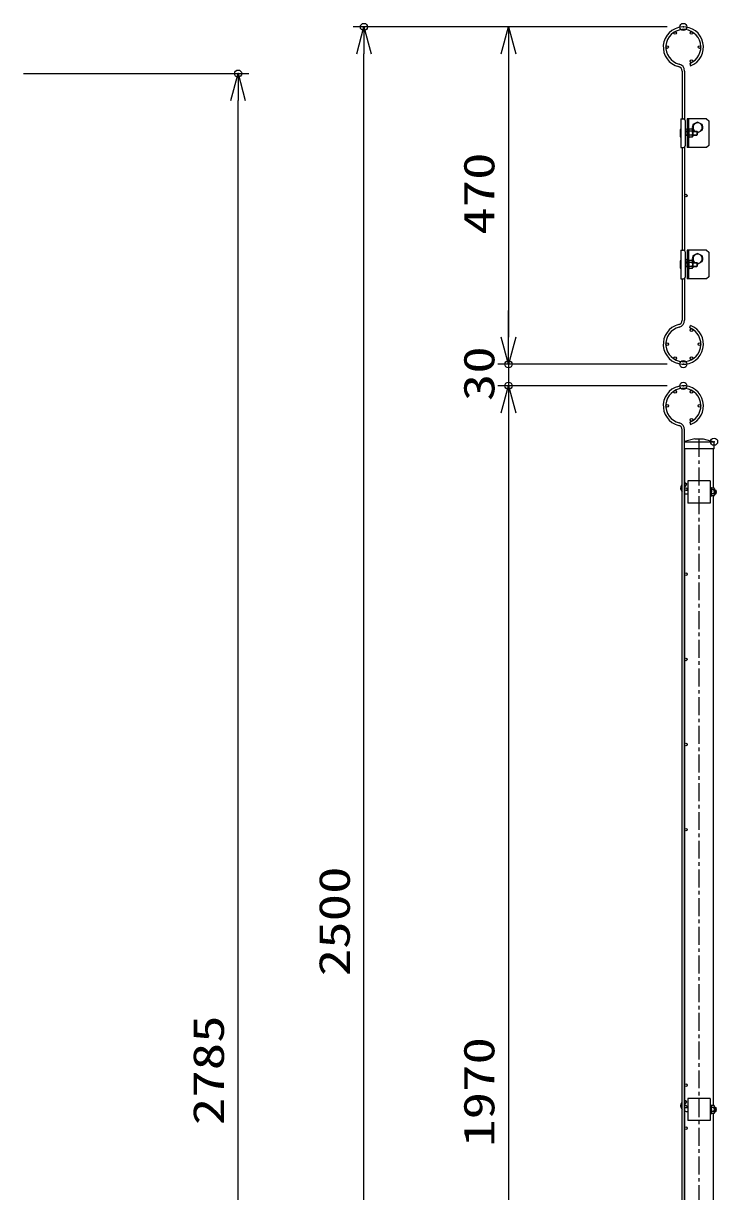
# Model space of a CAD drawing. Units: millimetres, scale not verified. Extents: x -6301 to 6301, y -4454 to 4456.
# Drawn here: x 4105 to 5072, y 182 to 1810 of the extents above; entities that cross this region are included whole.
import ezdxf
from ezdxf.enums import TextEntityAlignment as Align

# ---------------------------------------------------------------- set-up
doc = ezdxf.new("R2010")
doc.units = ezdxf.units.MM
doc.header["$LTSCALE"] = 20
doc.header["$PDMODE"] = 32
doc.header["$PDSIZE"] = 10
doc.linetypes.add('USER2', pattern=[2, 1.25, -0.25, 0.25, -0.25])
for name, color, linetype, lineweight in [('0-1_0', 4, 'Continuous', 25), ('0-3_六角ボルト', 2, 'Continuous', 25), ('0-9_LAYER04', 7, 'Continuous', 25), ('0-C_コーナー押え金具', 3, 'Continuous', 25), ('0-F_コーナーBN', 7, 'Continuous', 25)]:
    doc.layers.add(name, color=color, linetype=linetype, lineweight=lineweight)
doc.layers.add('0-6_DEFPOINTS', color=7, linetype='Continuous')
doc.styles.add('ＭＳ ゴシック', font='')
doc.styles.get('ＭＳ ゴシック').set_extended_font_data('MS Gothic')

# ---------------------------------------------------------------- blocks, each defined once
blk = doc.blocks.new('_Open30')
at = {"layer": '0-1_0', "color": 2}
blk.add_line((0, 0), (-20, 0), dxfattribs=at)
blk.add_lwpolyline([(-20, 5.36), (0, 0), (-20, -5.36)], dxfattribs=at)

msp = doc.modelspace()

# ---------------------------------------------------------------- linework, layer by layer
at = {"layer": '0-1_0', "color": 1}
for p, q in [((5002.12, 1805.2), (4564.49, 1805.2)), ((5002.12, 1805.2), (4765.97, 1805.2)), ((4104.83, 1740.2), (4419.09, 1740.2)), ((5002.12, 1335.2), (4765.97, 1335.2)), ((5002.12, 1335.2), (4765.97, 1335.2)), ((5002.12, 1305.2), (4765.97, 1305.2)), ((5002.12, 1305.2), (4765.97, 1305.2))]:
    msp.add_line(p, q, dxfattribs=at)
at = {"layer": '0-1_0', "color": 2}
for p, q in [((4579.49, -657.3), (4579.49, 1767.7)), ((4780.97, 1767.7), (4780.97, 1372.7)), ((4404.09, -1007.3), (4404.09, 1702.7)), ((5030.02, 1677.2), (5030.02, 1637.2)), ((5057.02, 1677.2), (5030.02, 1677.2)), ((5031.62, 1677.2), (5031.62, 1637.2)), ((5057.02, 1677.2), (5060.02, 1674.2)), ((5060.02, 1674.2), (5060.02, 1640.2)), ((5057.02, 1637.2), (5030.02, 1637.2)), ((5060.02, 1640.2), (5057.02, 1637.2)), ((5030.02, 1494.2), (5030.02, 1454.2)), ((5057.02, 1494.2), (5030.02, 1494.2)), ((5031.62, 1494.2), (5031.62, 1454.2)), ((5057.02, 1494.2), (5060.02, 1491.2)), ((5060.02, 1491.2), (5060.02, 1457.2)), ((5057.02, 1454.2), (5030.02, 1454.2)), ((5060.02, 1457.2), (5057.02, 1454.2)), ((4780.97, 1372.7), (4780.97, 1410.2)), ((4780.97, 1335.2), (4780.97, 1305.2)), ((4780.97, 1267.7), (4780.97, 1230.2)), ((4780.97, 1267.7), (4780.97, -627.3))]:
    msp.add_line(p, q, dxfattribs=at)
at = {"layer": '0-1_0'}
for p, q in [((5022.82, 1743.79), (5022.82, 1677.2)), ((5026.42, 1743.79), (5026.42, 1676.53)), ((5033.47, 1754.46), (5034.77, 1751.1)), ((5022.82, 1637.2), (5022.82, 1494.2)), ((5026.42, 1637.87), (5026.42, 1493.53)), ((5022.82, 1454.2), (5022.82, 1396.61)), ((5026.42, 1454.87), (5026.42, 1396.61)), ((5033.47, 1385.94), (5034.77, 1389.3)), ((5033.47, 1254.46), (5034.77, 1251.1)), ((5022.82, -589.74), (5022.82, 1243.79)), ((5026.42, -589.74), (5026.42, 1243.79))]:
    msp.add_line(p, q, dxfattribs=at)
at = {"layer": '0-1_0', "color": 7, "linetype": 'USER2'}
msp.add_line((5046.42, 1231.22), (5046.42, -664.8), dxfattribs=at)
at = {"layer": '0-1_0', "color": 7}
for p, q in [((5026.42, 1217.22), (5026.42, -658.4)), ((5066.42, 1217.22), (5066.42, 1162.73)), ((5030.92, 1172.7), (5030.92, 1141.7)), ((5061.92, 1172.7), (5030.92, 1172.7)), ((5066.42, 1151.68), (5066.42, 302.23)), ((5030.92, 312.2), (5030.92, 281.2)), ((5061.92, 312.2), (5030.92, 312.2)), ((5066.42, 291.18), (5066.42, -558.28))]:
    msp.add_line(p, q, dxfattribs=at)
at = {"layer": '0-1_0', "color": 5}
for p, q in [((5022.44, 1167.09), (5022.82, 1167.6)), ((5029.57, 1167.92), (5026.42, 1170.29)), ((5026.6, 1163.97), (5029.57, 1167.92)), ((5028.67, 1159.8), (5030.92, 1159.8)), ((5061.92, 1163.7), (5061.92, 1150.7)), ((5061.92, 1163.7), (5062.72, 1163.7)), ((5062.72, 1163.7), (5062.72, 1150.7)), ((5067.42, 1162.73), (5063.29, 1162.73)), ((5067.42, 1159.96), (5063.29, 1159.96)), ((5067.92, 1161.36), (5067.92, 1152.86)), ((5067.92, 1159.8), (5069.71, 1159.8)), ((5067.92, 1159.2), (5070.14, 1159.2)), ((5069.71, 1159.8), (5069.71, 1154.6)), ((5028.67, 1154.6), (5030.92, 1154.6)), ((5061.92, 1150.7), (5062.72, 1150.7)), ((5062.72, 1150.7), (5063.29, 1151.68)), ((5067.42, 1154.44), (5063.29, 1154.44)), ((5067.42, 1151.68), (5063.29, 1151.68)), ((5067.92, 1155.2), (5070.14, 1155.2)), ((5067.92, 1154.6), (5069.71, 1154.6)), ((5029.57, 307.42), (5026.42, 309.79)), ((5022.44, 306.59), (5022.82, 307.1)), ((5026.6, 303.47), (5029.57, 307.42)), ((5028.67, 299.3), (5030.92, 299.3)), ((5028.67, 294.1), (5030.92, 294.1)), ((5061.92, 303.2), (5061.92, 290.2)), ((5061.92, 303.2), (5062.72, 303.2)), ((5062.72, 303.2), (5062.72, 290.2)), ((5067.42, 302.23), (5063.29, 302.23)), ((5067.42, 299.46), (5063.29, 299.46)), ((5067.42, 293.94), (5063.29, 293.94)), ((5067.92, 300.86), (5067.92, 292.36)), ((5067.92, 299.3), (5069.71, 299.3)), ((5067.92, 298.7), (5070.14, 298.7)), ((5067.92, 294.7), (5070.14, 294.7)), ((5067.92, 294.1), (5069.71, 294.1)), ((5069.71, 299.3), (5069.71, 294.1)), ((5061.92, 290.2), (5062.72, 290.2)), ((5062.72, 290.2), (5063.29, 291.18)), ((5067.42, 291.18), (5063.29, 291.18))]:
    msp.add_line(p, q, dxfattribs=at)
at = {"layer": '0-1_0', "color": 7}
for points in [[(5061.92, 1172.7), (5061.92, 1141.7), (5030.92, 1141.7)], [(5061.92, 312.2), (5061.92, 281.2), (5030.92, 281.2)]]:
    msp.add_lwpolyline(points, dxfattribs=at)
at = {"layer": '0-1_0', "color": 5}
for points in [[(5062.72, 1163.7), (5063.29, 1162.73), (5063.29, 1151.68)], [(5062.72, 303.2), (5063.29, 302.23), (5063.29, 291.18)]]:
    msp.add_lwpolyline(points, dxfattribs=at)
at = {"layer": '0-1_0'}
for centre in [(5013.32, 1796.77), (5035.92, 1796.77), (5002.02, 1777.2), (5047.22, 1777.2), (5035.92, 1757.63), (5028.22, 1570.2), (5035.92, 1382.77), (5002.02, 1363.2), (5047.22, 1363.2), (5013.32, 1343.63), (5035.92, 1343.63), (5013.32, 1296.77), (5035.92, 1296.77), (5002.02, 1277.2), (5047.22, 1277.2), (5035.92, 1257.63), (5028.22, 1161.2), (5028.22, 1042.56), (5028.22, 923.91), (5028.22, 805.27), (5028.22, 686.63), (5028.22, 330.7), (5028.22, 300.7), (5028.22, 270.7)]:
    msp.add_circle(centre, 1.8, dxfattribs=at)
for centre, radius, start, end in [((5024.62, 1777.2), 28, 291.25, 256.20952), ((5024.62, 1777.2), 24.4, 291.25, 256.20952), ((5016.42, 1743.79), 6.4, 0, 76.20952), ((5016.42, 1743.79), 10, 0, 76.20952), ((5028.22, 1661.2), 1.8, 236.25101, 123.74899), ((5028.22, 1479.2), 1.8, 236.25101, 123.74899), ((5024.62, 1363.2), 28, 103.79048, 68.75), ((5024.62, 1363.2), 24.4, 103.79048, 68.75), ((5016.42, 1396.61), 6.4, 283.79048, 0), ((5016.42, 1396.61), 10, 283.79048, 0), ((5024.62, 1277.2), 28, 291.25, 256.20952), ((5024.62, 1277.2), 24.4, 291.25, 256.20952), ((5016.42, 1243.79), 6.4, 0, 76.20952), ((5016.42, 1243.79), 10, 0, 76.20952)]:
    msp.add_arc(centre, radius, start, end, dxfattribs=at)
at = {"layer": '0-1_0', "color": 2}
for centre, start, end in [((5040.52, 1665.2), 135.58469, 224.41531), ((5048.52, 1665.2), 315.58469, 44.41531), ((5040.52, 1482.2), 135.58469, 224.41531), ((5048.52, 1482.2), 315.58469, 44.41531)]:
    msp.add_arc(centre, 3.5, start, end, dxfattribs=at)
at = {"layer": '0-1_0', "color": 5}
for centre, radius, start, end in [((5028.67, 1162.4), 7.8, 143, 221.40962), ((5028.67, 1162.4), 2.6, 143, 149.92665), ((5028.67, 1162.4), 2.6, 210.07335, 270), ((5062.57, 1161.34), 1.56, 297.51974, 62.48026), ((5059.08, 1157.18), 5.04, 326.51716, 33.48284), ((5060.04, 1157.2), 7.88, 339.48158, 20.51842), ((5065.77, 1161.34), 2.16, 320.19668, 39.80332), ((5066.67, 1157.2), 4, 319.4584, 40.5416), ((5028.67, 1162.4), 7.8, 253.23413, 270), ((5063.26, 1154.42), 0.031, 40.87793, 319.12207), ((5062.6, 1153.04), 1.53, 296.8485, 64.13989), ((5067.42, 1154.44), 1.6998463427518892e-12, 159.43028, 156.8643), ((5065.8, 1153.06), 2.13, 319.53759, 40.46241), ((5028.67, 301.9), 7.8, 143, 221.40962), ((5028.67, 301.9), 2.6, 143, 149.92665), ((5028.67, 301.9), 2.6, 210.07335, 270), ((5028.67, 301.9), 7.8, 253.23413, 270), ((5063.26, 293.92), 0.031, 40.87793, 319.12207), ((5062.6, 292.54), 1.53, 296.8485, 64.13989), ((5062.57, 300.84), 1.56, 297.51974, 62.48026), ((5059.08, 296.68), 5.04, 326.51716, 33.48284), ((5060.04, 296.7), 7.88, 339.48158, 20.51842), ((5067.42, 293.94), 1.6998463427518892e-12, 159.43028, 156.8643), ((5065.8, 292.56), 2.13, 319.53759, 40.46241), ((5065.77, 300.84), 2.16, 320.19668, 39.80332), ((5066.67, 296.7), 4, 319.4584, 40.5416)]:
    msp.add_arc(centre, radius, start, end, dxfattribs=at)
at = {"layer": '0-3_六角ボルト'}
for p, q in [((5038.02, 1669.2), (5038.02, 1661.2)), ((5038.02, 1661.2), (5039.88, 1660.2)), ((5051.02, 1669.2), (5051.02, 1661.2)), ((5038.02, 1486.2), (5038.02, 1478.2)), ((5051.02, 1486.2), (5051.02, 1478.2)), ((5038.02, 1478.2), (5039.88, 1477.2))]:
    msp.add_line(p, q, dxfattribs=at)
for points in [[(5051.02, 1669.2), (5044.52, 1672.7), (5038.02, 1669.2)], [(5044.12, 1657.92), (5044.52, 1657.7), (5051.02, 1661.2)], [(5051.02, 1486.2), (5044.52, 1489.7), (5038.02, 1486.2)], [(5044.12, 1474.92), (5044.52, 1474.7), (5051.02, 1478.2)]]:
    msp.add_lwpolyline(points, dxfattribs=at)
for centre in [(5044.52, 1665.2), (5044.52, 1482.2)]:
    msp.add_arc(centre, 6.5, 266.47188, 230.28486, dxfattribs=at)
at = {"layer": '0-6_DEFPOINTS'}
for p in [(4579.49, 1805.2), (5024.62, 1805.2), (4404.09, 1740.2), (4780.97, 1335.2), (5024.62, 1335.2), (4780.97, 1305.2), (5024.62, 1305.2), (5067.42, 1227.22)]:
    msp.add_point(p, dxfattribs=at)
at = {"layer": '0-9_LAYER04'}
for p, q in [((5040.42, 1231.22), (5026.42, 1227.49)), ((5026.42, 1227.22), (5067.42, 1227.22)), ((5067.42, 1217.22), (5067.42, 1227.22)), ((5067.42, 1217.22), (5026.42, 1217.22))]:
    msp.add_line(p, q, dxfattribs=at)
msp.add_lwpolyline([(5040.42, 1231.22), (5052.42, 1231.22), (5067.42, 1227.22)], dxfattribs=at)
at = {"layer": '0-C_コーナー押え金具'}
for p, q in [((5021.22, 1677.2), (5024.72, 1677.2)), ((5027.22, 1674.7), (5027.22, 1639.7)), ((5021.22, 1494.2), (5024.72, 1494.2)), ((5027.22, 1491.7), (5027.22, 1456.7))]:
    msp.add_line(p, q, dxfattribs=at)
for points in [[(5021.22, 1677.2), (5021.22, 1637.2), (5024.72, 1637.2)], [(5021.22, 1494.2), (5021.22, 1454.2), (5024.72, 1454.2)]]:
    msp.add_lwpolyline(points, dxfattribs=at)
for centre, start, end in [((5024.72, 1674.7), 0, 90), ((5024.72, 1639.7), 270, 0), ((5024.72, 1491.7), 0, 90), ((5024.72, 1456.7), 270, 0)]:
    msp.add_arc(centre, 2.5, start, end, dxfattribs=at)
at = {"layer": '0-F_コーナーBN'}
for p, q in [((5020.12, 1661.78), (5020.12, 1652.76)), ((5020.62, 1662.95), (5021.22, 1662.95)), ((5031.62, 1663.7), (5032.42, 1663.7)), ((5031.62, 1663.7), (5031.62, 1650.7)), ((5032.42, 1663.7), (5032.42, 1650.7)), ((5037.12, 1662.95), (5032.42, 1662.95)), ((5037.62, 1661.63), (5037.62, 1652.76)), ((5020.62, 1660.08), (5021.22, 1660.08)), ((5020.62, 1654.33), (5021.22, 1654.33)), ((5020.62, 1651.45), (5021.22, 1651.45)), ((5027.22, 1659.9), (5027.82, 1660.2)), ((5027.22, 1659.6), (5030.02, 1659.6)), ((5027.22, 1654.8), (5030.02, 1654.8)), ((5027.22, 1654.5), (5027.82, 1654.2)), ((5027.82, 1660.2), (5030.02, 1660.2)), ((5027.82, 1660.2), (5027.82, 1654.2)), ((5027.82, 1654.2), (5030.02, 1654.2)), ((5031.62, 1650.7), (5032.42, 1650.7)), ((5037.12, 1660.08), (5032.42, 1660.08)), ((5037.12, 1654.33), (5032.42, 1654.33)), ((5037.12, 1651.45), (5032.42, 1651.45)), ((5037.62, 1660.2), (5043.52, 1660.2)), ((5037.62, 1659.6), (5044.12, 1659.6)), ((5037.62, 1654.8), (5044.12, 1654.8)), ((5037.62, 1654.2), (5043.52, 1654.2)), ((5043.52, 1660.2), (5044.12, 1659.6)), ((5043.52, 1660.2), (5043.52, 1654.2)), ((5044.12, 1654.8), (5043.52, 1654.2)), ((5044.12, 1659.6), (5044.12, 1654.8)), ((5020.12, 1478.78), (5020.12, 1469.76)), ((5020.62, 1479.95), (5021.22, 1479.95)), ((5020.62, 1477.08), (5021.22, 1477.08)), ((5020.62, 1471.33), (5021.22, 1471.33)), ((5020.62, 1468.45), (5021.22, 1468.45)), ((5027.22, 1476.9), (5027.82, 1477.2)), ((5027.22, 1476.6), (5030.02, 1476.6)), ((5027.22, 1471.8), (5030.02, 1471.8)), ((5027.22, 1471.5), (5027.82, 1471.2)), ((5027.82, 1477.2), (5030.02, 1477.2)), ((5027.82, 1477.2), (5027.82, 1471.2)), ((5027.82, 1471.2), (5030.02, 1471.2)), ((5031.62, 1480.7), (5032.42, 1480.7)), ((5031.62, 1480.7), (5031.62, 1467.7)), ((5031.62, 1467.7), (5032.42, 1467.7)), ((5032.42, 1480.7), (5032.42, 1467.7)), ((5037.12, 1479.95), (5032.42, 1479.95)), ((5037.12, 1477.08), (5032.42, 1477.08)), ((5037.12, 1471.33), (5032.42, 1471.33)), ((5037.12, 1468.45), (5032.42, 1468.45)), ((5037.62, 1478.63), (5037.62, 1469.76)), ((5037.62, 1477.2), (5043.52, 1477.2)), ((5037.62, 1476.6), (5044.12, 1476.6)), ((5037.62, 1471.8), (5044.12, 1471.8)), ((5037.62, 1471.2), (5043.52, 1471.2)), ((5043.52, 1477.2), (5044.12, 1476.6)), ((5043.52, 1477.2), (5043.52, 1471.2)), ((5044.12, 1471.8), (5043.52, 1471.2)), ((5044.12, 1476.6), (5044.12, 1471.8))]:
    msp.add_line(p, q, dxfattribs=at)
for centre, radius, start, end in [((5022.37, 1661.51), 2.26, 140.51779, 219.48221), ((5035.32, 1661.51), 2.31, 321.43449, 38.56551), ((5028.64, 1657.2), 8.52, 160.26839, 199.73161), ((5022.43, 1652.89), 2.3, 141.40651, 218.59349), ((5029.11, 1657.2), 8.52, 340.26839, 19.73161), ((5035.33, 1652.89), 2.3, 321.37498, 38.62502), ((5022.37, 1478.51), 2.26, 140.51779, 219.48221), ((5028.64, 1474.2), 8.52, 160.26839, 199.73161), ((5022.43, 1469.89), 2.3, 141.40651, 218.59349), ((5035.32, 1478.51), 2.31, 321.43449, 38.56551), ((5029.11, 1474.2), 8.52, 340.26839, 19.73161), ((5035.33, 1469.89), 2.3, 321.37498, 38.62502)]:
    msp.add_arc(centre, radius, start, end, dxfattribs=at)

# ---------------------------------------------------------------- block references
at = {"layer": '0-1_0', "xscale": 1.875, "yscale": 1.875}
for p, rotation in [((4579.49, 1805.2), 90), ((4780.97, 1805.2), 90), ((4404.09, 1740.2), 90), ((4780.97, 1335.2), 270), ((4780.97, 1335.2), 270), ((4780.97, 1305.2), 90), ((4780.97, 1305.2), 90)]:
    msp.add_blockref('_Open30', p, dxfattribs=dict(at, rotation=rotation))

# ---------------------------------------------------------------- texts
at = {"layer": '0-1_0', "color": 3, "style": 'ＭＳ ゴシック', "width": 1.3}
for s, p in [('470', (4774.3, 1515.56)), ('30', (4774.3, 1283.77)), ('2500', (4572.82, 482.34)), ('2785', (4397.41, 274.84)), ('1970', (4774.3, 244.61))]:
    msp.add_text(s, height=43.26, rotation=90, dxfattribs=at).set_placement(p, align=Align.BOTTOM_LEFT)

doc.saveas('drawing.dxf')
